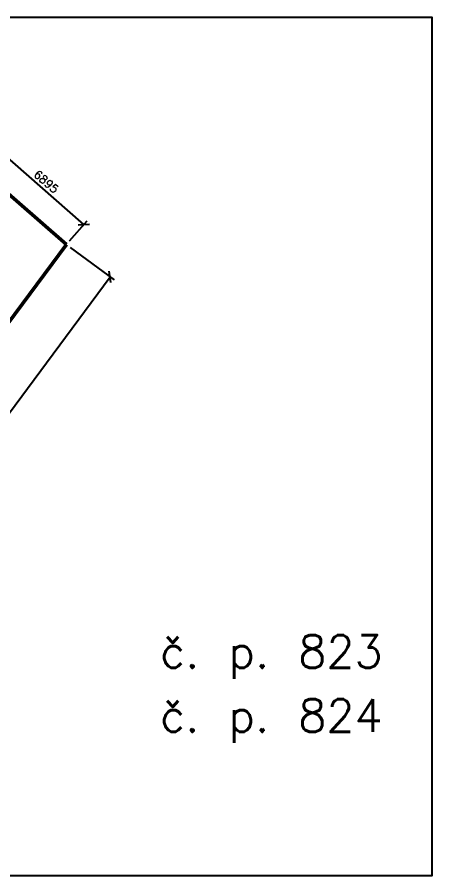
# Model space of a CAD drawing. Header units: millimetres. Extents: x -1463353 to -693674, y -1913439 to -867598.
# Drawn here: x -886401 to -861067, y -970962 to -918462 of the extents above; entities that cross this region are included whole.
import ezdxf

# ---------------------------------------------------------------- set-up
doc = ezdxf.new("R2010")
doc.units = ezdxf.units.MM
doc.layers.add('bednar', color=2, linetype='Continuous', lineweight=50)
doc.layers.add('hervert', color=6, linetype='Continuous', lineweight=50)
doc.layers.add('hervert-koty', color=6, linetype='Continuous')
doc.layers.add('vykres', color=9, linetype='Continuous', plot=False)
doc.styles.get("Standard").update_dxf_attribs({"font": 'txt.shx'})
doc.dimstyles.new('ISO-25', dxfattribs={"dimtxt": 500, "dimasz": 500, "dimexe": 300, "dimexo": 300, "dimgap": 200, "dimtad": 1, "dimdec": 0, "dimtxsty": 'Standard', "dimblk": 'OBLIQUE', "dimcen": 1, "dimadec": 0, "dimazin": 0, "dimtfac": 1, "dimtdec": 0, "dimtmove": 1, "dimatfit": 3, "dimldrblk": 'OBLIQUE', "dimfxl": 0, "dimarcsym": 0})

# ---------------------------------------------------------------- blocks, each defined once
blk = doc.blocks.new('_Oblique')
at = {"color": 0, "linetype": 'ByBlock', "lineweight": -2}
blk.add_line((-0.5, -0.5), (0.5, 0.5), dxfattribs=at)
blk = doc.blocks.new('*D42')
at = {"layer": 'Defpoints', "color": 0}
for p in [(-883397, -932357), (-880722, -934339), (-898927, -953307)]:
    blk.add_point(p, dxfattribs=at)
at = {"layer": 'hervert-koty', "color": 0, "lineweight": -2}
for p, q in [((-883156, -932535), (-880481, -934518)), ((-896252, -955289), (-880722, -934339)), ((-898686, -953485), (-896011, -955468))]:
    blk.add_line(p, q, dxfattribs=at)
at = {"layer": 'hervert-koty', "color": 0, "lineweight": -2, "xscale": 500, "yscale": 500, "zscale": 500}
for p, rotation in [((-880722, -934339), 53.45087451500281), ((-896252, -955289), 233.4508745150028)]:
    blk.add_blockref('_Oblique', p, dxfattribs=dict(at, rotation=rotation))
at = {"layer": 'hervert-koty', "color": 0, "insert": (-888849, -944546), "char_height": 500, "attachment_point": 5, "rotation": 53.4509}
blk.add_mtext('26078', dxfattribs=at)
blk = doc.blocks.new('*D43')
at = {"layer": 'Defpoints', "color": 0}
for p in [(-887516, -926593), (-888587, -927817), (-883397, -932357)]:
    blk.add_point(p, dxfattribs=at)
at = {"layer": 'hervert-koty', "color": 0, "lineweight": -2}
for p, q in [((-888389, -927591), (-887319, -926367)), ((-882326, -931133), (-887516, -926593)), ((-883199, -932131), (-882129, -930907))]:
    blk.add_line(p, q, dxfattribs=at)
at = {"layer": 'hervert-koty', "color": 0, "lineweight": -2, "xscale": 500, "yscale": 500, "zscale": 500}
for p, rotation in [((-887516, -926593), 138.8218914480909), ((-882326, -931133), 318.8218914480909)]:
    blk.add_blockref('_Oblique', p, dxfattribs=dict(at, rotation=rotation))
at = {"layer": 'hervert-koty', "color": 0, "insert": (-884625, -928524), "char_height": 500, "attachment_point": 5, "rotation": 318.8219}
blk.add_mtext('6895', dxfattribs=at)

msp = doc.modelspace()

# ---------------------------------------------------------------- linework, layer by layer
at = {"layer": 'hervert'}
for p, q in [((-888586.8, -927816.7), (-883396.8, -932356.7)), ((-883396.8, -932356.7), (-898926.8, -953306.7))]:
    msp.add_line(p, q, dxfattribs=at)
at = {"layer": 'vykres'}
msp.add_lwpolyline([(-935317.3, -970962.4), (-935317.3, -918462.4), (-861067.3, -918462.4), (-861067.3, -970962.4)], close=True, dxfattribs=at)

# ---------------------------------------------------------------- texts
at = {"layer": 'bednar', "insert": (-877671.1, -956247.5), "char_height": 2000, "attachment_point": 1}
msp.add_mtext_dynamic_manual_height_columns('č. p. 823', width=32363.01, gutter_width=23325.1, heights=[0], dxfattribs=at)
at = {"layer": 'hervert', "insert": (-877671.1, -960160.1), "char_height": 2000, "attachment_point": 1}
msp.add_mtext_dynamic_manual_height_columns('č. p. 824', width=32363.01, gutter_width=23325.1, heights=[0], dxfattribs=at)

# ---------------------------------------------------------------- dimensions: what is measured, and where the dimension line sits
at = {"layer": 'hervert-koty'}
for p1, p2, distance, picture, middle in [((-883396.8, -932356.7), (-888586.8, -927816.7), -1626.4, '*D43', (-884624.7, -928523.9)), ((-898926.8, -953306.7), (-883396.8, -932356.7), -3329.2, '*D42', (-888848.9, -944546.3))]:
    dim = msp.add_aligned_dim(p1=p1, p2=p2, distance=distance, dimstyle='ISO-25', override={"dimscale": 1}, dxfattribs=at)
    dim.commit()
    dim.dimension.update_dxf_attribs({"geometry": picture, "text_midpoint": middle})

doc.saveas('drawing.dxf')
